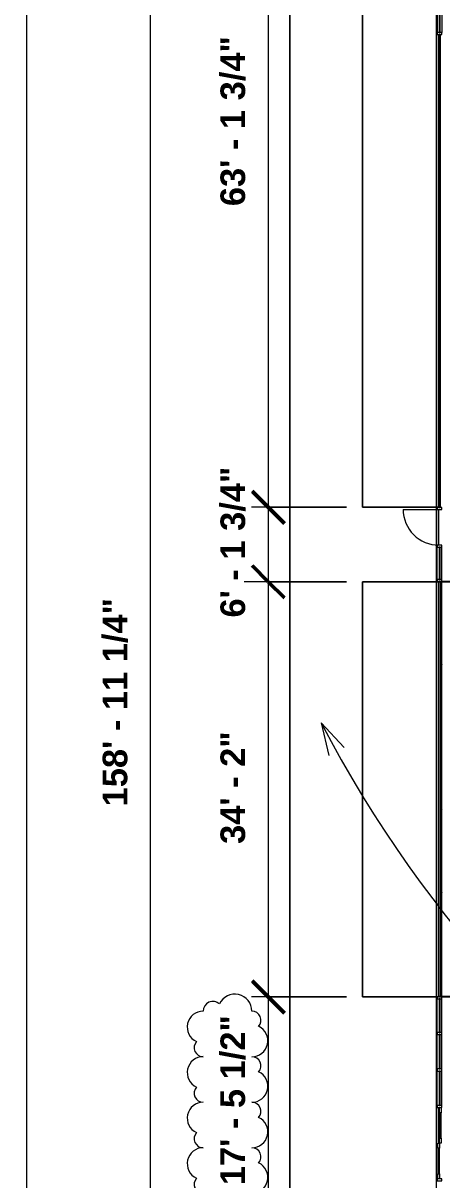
# Model space of a CAD drawing. Header units: inches. Extents: x 20001 to 27263, y -26025 to -18997.
# Drawn here: x 21648 to 22062, y -22314 to -21171 of the extents above; entities that cross this region are included whole.
import ezdxf

# ---------------------------------------------------------------- set-up
doc = ezdxf.new("R2010")
doc.units = ezdxf.units.IN
doc.header["$MEASUREMENT"] = 0
for name, color, linetype, lineweight in [('A-ANNO-DIMS', 211, 'Continuous', 9), ('A-ANNO-DIMS-256', 211, 'Continuous', 9), ('A-DOOR', 31, 'Continuous', 13), ('A-GLAZ-CURT', 52, 'Continuous', 13), ('A-GLAZ-CWMG', 51, 'Continuous', 13), ('A-SITE-ROAD', 130, 'Continuous', 13), ('A-SITE-SWLK', 140, 'Continuous', 13), ('A-WALL', 113, 'Continuous', 13), ('A-WALL-PATT', 111, 'Continuous', 25), ('C-TOPO', 7, 'Continuous', 13), ('G-ANNO-REVC', 71, 'Continuous', 9), ('G-ANNO-TEXT', 231, 'Continuous', 9), ('L-SITE-WALL', 31, 'Continuous', 13)]:
    doc.layers.add(name, color=color, linetype=linetype, lineweight=lineweight)
doc.styles.add('Arial_B', font='arialbd.ttf', dxfattribs={"height": 24.354149})
doc.dimstyles.new('OD_Dimension_-_1_4__Tol__1', dxfattribs={"dimscale": 12, "dimtxt": 24, "dimasz": 2.666667, "dimexe": 2, "dimexo": 1.333333, "dimgap": 1.333333, "dimtad": 1, "dimrnd": 0.25, "dimzin": 1, "dimdsep": 46, "dimlunit": 4, "dimtxsty": 'Arial_B', "dimblk1": 'OBLIQUE', "dimblk2": 'OBLIQUE', "dimsah": 1, "dimcen": 0.09, "dimdle": 2, "dimazin": 0, "dimtfac": 1, "dimtdec": 4, "dimtix": 1, "dimtmove": 0, "dimatfit": 3, "dimfxl": 1, "dimtvp": 1, "dimtfill": 1, "dimfrac": 2, "dimtolj": 1, "dimtzin": 0, "dimlwd": 13, "dimlwe": 13, "dimarcsym": 2})

# ---------------------------------------------------------------- blocks, each defined once
blk = doc.blocks.new('Struct_Xcel_Sports Complex_rvt-1-Site Plan - Phase 1')
at = {"layer": 'L-SITE-WALL', "color": 7}
for p, q in [((22058.1, -21649.4), (22058.1, -21182.1)), ((22058.1, -21686.6), (22058.1, -21651.4)), ((22058.1, -22133.1), (22058.1, -21722.7)), ((22058.1, -22277.7), (22058.1, -22242.5))]:
    blk.add_line(p, q, dxfattribs=at)
blk = doc.blocks.new('Rectangular Mullion - Exterior 2_ x 4_5_-1146635-Site Plan - Phase 1')
at = {"layer": 'A-GLAZ-CWMG'}
for p, q in [((0, 3), (-2, 3)), ((-2, 3), (-2, -1.5)), ((0, -1.5), (0, 3)), ((-2, -1.5), (0, -1.5))]:
    blk.add_line(p, q, dxfattribs=at)
blk = doc.blocks.new('System Panel - INSULATED LOW-E GLAZING _SEE ELEVATIONS FOR U-FACTOR_ SHGC_ _ LT_-827433-Site Plan - Phase 1')
at = {"layer": 'A-GLAZ-CURT', "lineweight": 9}
for p, q in [((17.09375, -0.25), (-17.09375, -0.25)), ((-17.09375, -0.25), (-17.09375, -1.25)), ((-17.09375, -1.25), (17.09375, -1.25)), ((17.09375, -1.25), (17.09375, -0.25))]:
    blk.add_line(p, q, dxfattribs=at)
at = {"layer": 'A-GLAZ-CURT'}
for p, q in [((-17.09375, -1.25), (-17.09375, -0.25)), ((17.09375, -0.25), (-17.09375, -0.25)), ((-17.09375, -1.25), (17.09375, -1.25)), ((17.09375, -0.25), (17.09375, -1.25))]:
    blk.add_line(p, q, dxfattribs=at)
blk = doc.blocks.new('Rectangular Mullion - Exterior 2_ x 4_5_-V67-Site Plan - Phase 1')
at = {"layer": 'A-GLAZ-CWMG'}
for p, q in [((22057, -21145.9), (22057, -21180.1)), ((22061.5, -21145.9), (22061.5, -21180.1))]:
    blk.add_line(p, q, dxfattribs=at)
blk = doc.blocks.new('Door_Single_Storefront - one-1371400-Site Plan - Phase 1')
at = {"layer": 'A-DOOR'}
blk.add_line((-17.59375, -35.1875), (-17.59375, 0), dxfattribs=at)
blk.add_arc((-17.59375, 0), 35.1875, 270, 0, dxfattribs=at)
blk = doc.blocks.new('System Panel - INSULATED LOW-E GLAZING _SEE ELEVATIONS FOR U-FACTOR_ SHGC_ _ LT_-1354328-Site Plan - Phase 1')
at = {"layer": 'A-GLAZ-CURT', "lineweight": 9}
for p, q in [((16.03125, 1.25), (-16.03125, 1.25)), ((-16.03125, 1.25), (-16.03125, 0.25)), ((-16.03125, 0.25), (16.03125, 0.25)), ((16.03125, 0.25), (16.03125, 1.25))]:
    blk.add_line(p, q, dxfattribs=at)
at = {"layer": 'A-GLAZ-CURT'}
for p, q in [((-16.03125, 0.25), (-16.03125, 1.25)), ((16.03125, 1.25), (-16.03125, 1.25)), ((-16.03125, 0.25), (16.03125, 0.25)), ((16.03125, 1.25), (16.03125, 0.25))]:
    blk.add_line(p, q, dxfattribs=at)
blk = doc.blocks.new('Rectangular Mullion - Exterior 2_ x 4_5_-1354325-Site Plan - Phase 1')
at = {"layer": 'A-GLAZ-CWMG'}
for p, q in [((22057, -21720.7), (22057, -21688.6)), ((22061.5, -21720.7), (22061.5, -21688.6))]:
    blk.add_line(p, q, dxfattribs=at)
blk = doc.blocks.new('Rectangular Mullion - Exterior 2_ x 4_5_-1212758-Site Plan - Phase 1')
at = {"layer": 'A-GLAZ-CWMG'}
for p, q in [((-2, 1.5), (0, 1.5)), ((-2, -3), (-2, 1.5)), ((0, 1.5), (0, -3)), ((0, -3), (-2, -3))]:
    blk.add_line(p, q, dxfattribs=at)
blk = doc.blocks.new('Rectangular Mullion - Exterior 2_ x 4_5_-1305178-Site Plan - Phase 1')
at = {"layer": 'A-GLAZ-CWMG'}
for p, q in [((0, 1.5), (-2, 1.5)), ((-2, 1.5), (-2, -3)), ((0, -3), (0, 1.5)), ((-2, -3), (0, -3))]:
    blk.add_line(p, q, dxfattribs=at)
blk = doc.blocks.new('Rectangular Mullion - Exterior 2_ x 4_5_-827470-Site Plan - Phase 1')
at = {"layer": 'A-GLAZ-CWMG'}
for p, q in [((-1, 1.5), (1, 1.5)), ((-1, -3), (-1, 1.5)), ((1, 1.5), (1, -3)), ((1, -3), (-1, -3))]:
    blk.add_line(p, q, dxfattribs=at)
blk = doc.blocks.new('System Panel - INSULATED LOW-E GLAZING _SEE ELEVATIONS FOR U-FACTOR_ SHGC_ _ LT_-1142345-Site Plan - Phase 1')
at = {"layer": 'A-GLAZ-CURT', "lineweight": 9}
for p, q in [((16.53125, 1.25), (-16.53125, 1.25)), ((-16.53125, 1.25), (-16.53125, 0.25)), ((-16.53125, 0.25), (16.53125, 0.25)), ((16.53125, 0.25), (16.53125, 1.25))]:
    blk.add_line(p, q, dxfattribs=at)
at = {"layer": 'A-GLAZ-CURT'}
for p, q in [((-16.53125, 0.25), (-16.53125, 1.25)), ((16.53125, 1.25), (-16.53125, 1.25)), ((-16.53125, 0.25), (16.53125, 0.25)), ((16.53125, 1.25), (16.53125, 0.25))]:
    blk.add_line(p, q, dxfattribs=at)
blk = doc.blocks.new('Rectangular Mullion - Exterior 2_ x 4_5_-V33-Site Plan - Phase 1')
at = {"layer": 'A-GLAZ-CWMG'}
for p, q in [((22057, -22578.2), (22057, -22545.2)), ((22061.5, -22578.2), (22061.5, -22545.2))]:
    blk.add_line(p, q, dxfattribs=at)
blk = doc.blocks.new('Rectangular Mullion - Exterior 2_ x 4_5_-1142372-Site Plan - Phase 1')
at = {"layer": 'A-GLAZ-CWMG'}
for p, q in [((0, 1.5), (-2, 1.5)), ((-2, 1.5), (-2, -3)), ((0, -3), (0, 1.5)), ((-2, -3), (0, -3))]:
    blk.add_line(p, q, dxfattribs=at)
blk = doc.blocks.new('System Panel - INSULATED LOW-E GLAZING _SEE ELEVATIONS FOR U-FACTOR_ SHGC_ _ LT_-827454-Site Plan - Phase 1')
at = {"layer": 'A-GLAZ-CURT', "lineweight": 9}
for p, q in [((17.09375, 1.25), (-17.09375, 1.25)), ((-17.09375, 1.25), (-17.09375, 0.25)), ((-17.09375, 0.25), (17.09375, 0.25)), ((17.09375, 0.25), (17.09375, 1.25))]:
    blk.add_line(p, q, dxfattribs=at)
at = {"layer": 'A-GLAZ-CURT'}
for p, q in [((-17.09375, 0.25), (-17.09375, 1.25)), ((17.09375, 1.25), (-17.09375, 1.25)), ((-17.09375, 0.25), (17.09375, 0.25)), ((17.09375, 1.25), (17.09375, 0.25))]:
    blk.add_line(p, q, dxfattribs=at)
blk = doc.blocks.new('Rectangular Mullion - Exterior 2_ x 4_5_-V12-Site Plan - Phase 1')
at = {"layer": 'A-GLAZ-CWMG'}
for p, q in [((26197, -22795.4), (26162.8, -22795.4)), ((26197, -22799.9), (26162.8, -22799.9))]:
    blk.add_line(p, q, dxfattribs=at)
blk = doc.blocks.new('Rectangular Mullion - Exterior 2_ x 4_5_-1142343-Site Plan - Phase 1')
at = {"layer": 'A-GLAZ-CWMG'}
for p, q in [((-1, 1.5), (1, 1.5)), ((-1, -3), (-1, 1.5)), ((1, 1.5), (1, -3)), ((1, -3), (-1, -3))]:
    blk.add_line(p, q, dxfattribs=at)
blk = doc.blocks.new('Rectangular Mullion - Exterior 2_ x 4_5_-1135330-Site Plan - Phase 1')
at = {"layer": 'A-GLAZ-CWMG'}
for p, q in [((22057, -22240.5), (22057, -22206.3)), ((22061.5, -22240.5), (22061.5, -22206.3))]:
    blk.add_line(p, q, dxfattribs=at)
blk = doc.blocks.new('Sliding Door - one-1982820-Site Plan - Phase 1')
at = {"layer": 'A-DOOR', "lineweight": 9}
for p, q in [((-35.1875, 2.5), (-30.1875, 2.5)), ((-35.1875, 0.75), (-35.1875, 2.5)), ((-30.1875, 0.75), (-35.1875, 0.75)), ((-30.1875, 2.5), (-30.1875, 0.75)), ((-30.1875, 1.25), (-30.1875, 2)), ((-30.1875, 2), (-5, 2)), ((-5, 1.25), (-30.1875, 1.25)), ((-5, 2.5), (0, 2.5)), ((-5, 0.75), (-5, 2.5)), ((-5, 2), (-5, 1.25)), ((0, 0.75), (-5, 0.75)), ((0, 2.5), (0, 0.75)), ((0, -1), (0, 0.75)), ((0, 0.75), (5, 0.75)), ((5, 0.75), (5, -1)), ((5, -0.5), (5, 0.25)), ((5, 0.25), (30.1875, 0.25)), ((30.1875, -1), (30.1875, 0.75)), ((30.1875, 0.75), (35.1875, 0.75)), ((30.1875, 0.25), (30.1875, -0.5)), ((35.1875, 0.75), (35.1875, -1)), ((5, -1), (0, -1)), ((30.1875, -0.5), (5, -0.5)), ((35.1875, -1), (30.1875, -1))]:
    blk.add_line(p, q, dxfattribs=at)
at = {"layer": 'A-DOOR'}
for p, q in [((-5, 2.5), (-30.1875, 2.5)), ((-30.1875, 0.75), (-5, 0.75)), ((30.1875, 0.75), (5, 0.75)), ((5, -1), (30.1875, -1))]:
    blk.add_line(p, q, dxfattribs=at)
blk = doc.blocks.new('DIMBLOCK35-Site Plan - Phase 1')
at = {"layer": 'A-ANNO-DIMS-256', "lineweight": 13}
for p, q in [((21651.2, -19417.1), (21651.2, -23103.1)), ((21657.9, -19441.1), (21627.2, -19441.1)), ((21651.2, -19441.1), (21657.9, -19441.1)), ((22015.2, -23103.1), (21627.2, -23103.1)), ((21651.2, -23103.1), (22015.2, -23103.1))]:
    blk.add_line(p, q, dxfattribs=at)
at = {"layer": 'A-ANNO-DIMS-256', "lineweight": 50}
for p, q in [((21651.2, -19441.1), (21635.2, -19425.1)), ((21651.2, -19441.1), (21667.2, -19457.1)), ((21651.2, -23103.1), (21635.2, -23087.1)), ((21651.2, -23103.1), (21667.2, -23119.1))]:
    blk.add_line(p, q, dxfattribs=at)
at = {"layer": 'A-ANNO-DIMS-256', "color": 0, "lineweight": 13, "insert": (21604, -21335.1), "char_height": 24.35, "width": 151.314, "attachment_point": 1, "rotation": 90, "line_spacing_factor": 0.938532, "style": 'Arial_B', "bg_fill": 3, "box_fill_scale": 1.25, "bg_fill_color": 0, "bg_fill_transparency": 0}
blk.add_mtext('305\' - 2"', dxfattribs=at)
blk = doc.blocks.new('_Oblique')
at = {"color": 0, "linetype": 'ByBlock', "lineweight": -2}
blk.add_line((-0.5, -0.5), (0.5, 0.5), dxfattribs=at)
blk = doc.blocks.new('DIMBLOCK62-Site Plan - Phase 1')
at = {"layer": 'A-ANNO-DIMS-256', "lineweight": 13}
for p, q in [((21890.1, -20867.6), (21890.1, -21649.2)), ((22042.6, -20891.6), (21866.1, -20891.6)), ((21890.1, -20891.6), (22042.6, -20891.6)), ((21967.2, -21649.2), (21866.1, -21649.2)), ((21890.1, -21649.2), (21967.2, -21649.2))]:
    blk.add_line(p, q, dxfattribs=at)
at = {"layer": 'A-ANNO-DIMS-256', "lineweight": 50}
for p, q in [((21890.1, -20891.6), (21874.1, -20875.6)), ((21890.1, -20891.6), (21906.1, -20907.6)), ((21890.1, -21649.2), (21874.1, -21633.2)), ((21890.1, -21649.2), (21906.1, -21665.2))]:
    blk.add_line(p, q, dxfattribs=at)
at = {"layer": 'A-ANNO-DIMS-256', "color": 0, "lineweight": 13, "insert": (21842.8, -21351.7), "char_height": 24.354, "width": 195.2, "attachment_point": 1, "rotation": 90, "line_spacing_factor": 0.938532, "style": 'Arial_B', "bg_fill": 3, "box_fill_scale": 1.25, "bg_fill_color": 0, "bg_fill_transparency": 0}
blk.add_mtext('63\' - 1 3/4"', dxfattribs=at)
blk = doc.blocks.new('DIMBLOCK63-Site Plan - Phase 1')
at = {"layer": 'A-ANNO-DIMS-256', "lineweight": 50}
for p, q in [((21890.1, -21649.2), (21874.1, -21633.2)), ((21890.1, -21649.2), (21906.1, -21665.2)), ((21890.1, -21722.9), (21874.1, -21706.9)), ((21890.1, -21722.9), (21906.1, -21738.9))]:
    blk.add_line(p, q, dxfattribs=at)
at = {"layer": 'A-ANNO-DIMS-256', "lineweight": 13}
for p, q in [((21967.2, -21649.2), (21866.1, -21649.2)), ((21890.1, -21649.2), (21890.1, -21722.9)), ((21890.1, -21649.2), (21967.2, -21649.2)), ((21967.2, -21722.9), (21866.1, -21722.9)), ((21890.1, -21722.9), (21967.2, -21722.9))]:
    blk.add_line(p, q, dxfattribs=at)
at = {"layer": 'A-ANNO-DIMS-256', "color": 0, "lineweight": 13, "insert": (21842.8, -21758.2), "char_height": 24.354, "width": 173.257, "attachment_point": 1, "rotation": 90, "line_spacing_factor": 0.938532, "style": 'Arial_B', "bg_fill": 3, "box_fill_scale": 1.25, "bg_fill_color": 0, "bg_fill_transparency": 0}
blk.add_mtext('6\' - 1 3/4"', dxfattribs=at)
blk = doc.blocks.new('DIMBLOCK64-Site Plan - Phase 1')
at = {"layer": 'A-ANNO-DIMS-256', "lineweight": 50}
for p, q in [((21890.1, -21722.9), (21874.1, -21706.9)), ((21890.1, -21722.9), (21906.1, -21738.9)), ((21890.1, -22133.1), (21874.1, -22117.1)), ((21890.1, -22133.1), (21906.1, -22149.1))]:
    blk.add_line(p, q, dxfattribs=at)
at = {"layer": 'A-ANNO-DIMS-256', "lineweight": 13}
for p, q in [((21967.2, -21722.9), (21866.1, -21722.9)), ((21890.1, -21722.9), (21890.1, -22133.1)), ((21890.1, -21722.9), (21967.2, -21722.9)), ((21967.2, -22133.1), (21866.1, -22133.1)), ((21890.1, -22133.1), (21967.2, -22133.1))]:
    blk.add_line(p, q, dxfattribs=at)
at = {"layer": 'A-ANNO-DIMS-256', "color": 0, "lineweight": 13, "insert": (21842.8, -21981.9), "char_height": 24.35, "width": 129.371, "attachment_point": 1, "rotation": 90, "line_spacing_factor": 0.938532, "style": 'Arial_B', "bg_fill": 3, "box_fill_scale": 1.25, "bg_fill_color": 0, "bg_fill_transparency": 0}
blk.add_mtext('34\' - 2"', dxfattribs=at)
blk = doc.blocks.new('DIMBLOCK65-Site Plan - Phase 1')
at = {"layer": 'A-ANNO-DIMS-256', "lineweight": 50}
for p, q in [((21890.1, -22133.1), (21874.1, -22117.1)), ((21890.1, -22133.1), (21906.1, -22149.1)), ((21890.1, -22342.5), (21874.1, -22326.5)), ((21890.1, -22342.5), (21906.1, -22358.5))]:
    blk.add_line(p, q, dxfattribs=at)
at = {"layer": 'A-ANNO-DIMS-256', "lineweight": 13}
for p, q in [((21967.2, -22133.1), (21866.1, -22133.1)), ((21890.1, -22133.1), (21890.1, -22342.5)), ((21890.1, -22133.1), (21967.2, -22133.1)), ((21967.2, -22342.5), (21866.1, -22342.5)), ((21890.1, -22342.5), (21967.2, -22342.5))]:
    blk.add_line(p, q, dxfattribs=at)
at = {"layer": 'A-ANNO-DIMS-256', "color": 0, "lineweight": 13, "insert": (21842.8, -22319.1), "char_height": 24.354, "width": 195.2, "attachment_point": 1, "rotation": 90, "line_spacing_factor": 0.938532, "style": 'Arial_B', "bg_fill": 3, "box_fill_scale": 1.25, "bg_fill_color": 0, "bg_fill_transparency": 0}
blk.add_mtext('17\' - 5 1/2"', dxfattribs=at)
blk = doc.blocks.new('DIMBLOCK80-Site Plan - Phase 1')
at = {"layer": 'A-ANNO-DIMS-256', "lineweight": 50}
for p, q in [((21773.6, -20891.6), (21757.6, -20875.6)), ((21773.6, -20891.6), (21789.6, -20907.6)), ((21773.6, -22798.8), (21757.6, -22782.8)), ((21773.6, -22798.8), (21789.6, -22814.8))]:
    blk.add_line(p, q, dxfattribs=at)
at = {"layer": 'A-ANNO-DIMS-256', "lineweight": 13}
for p, q in [((22042.6, -20891.6), (21749.6, -20891.6)), ((21773.6, -22798.8), (21773.6, -20891.6)), ((21773.6, -20891.6), (22042.6, -20891.6)), ((22042.1, -22798.8), (21749.6, -22798.8)), ((21773.6, -22798.8), (22042.1, -22798.8))]:
    blk.add_line(p, q, dxfattribs=at)
at = {"layer": 'A-ANNO-DIMS-256', "color": 0, "lineweight": 13, "insert": (21726.4, -21944.8), "char_height": 24.354, "width": 239.086, "attachment_point": 1, "rotation": 90, "line_spacing_factor": 0.938532, "style": 'Arial_B', "bg_fill": 3, "box_fill_scale": 1.25, "bg_fill_color": 0, "bg_fill_transparency": 0}
blk.add_mtext('158\' - 11 1/4"', dxfattribs=at)
blk = doc.blocks.new('Family - ___-1984675-Site Plan - Phase 1')
at = {"layer": 'G-ANNO-REVC'}
for centre, radius, start, end in [((21835.4, -22147.2), 9.6, 48.1897, 180), ((21857, -22147.2), 16.8, 0, 154.7912), ((21825.8, -22162.9), 15.8, 90, 244.7912), ((21873.8, -22156.2), 9, 318.1897, 90), ((21873.8, -22176.4), 15.8, 270, 64.7912), ((21825.8, -22183.2), 9, 138.1897, 270), ((21825.8, -22207.9), 15.8, 90, 244.7912), ((21873.8, -22201.2), 9, 318.1897, 90), ((21873.8, -22221.4), 15.8, 270, 64.7912), ((21825.8, -22228.2), 9, 138.1897, 270), ((21825.8, -22252.9), 15.8, 90, 244.7912), ((21873.8, -22246.2), 9, 318.1897, 90), ((21873.8, -22266.4), 15.8, 270, 64.7912), ((21825.8, -22273.2), 9, 138.1897, 270), ((21825.8, -22297.9), 15.8, 90, 244.7912), ((21873.8, -22291.2), 9, 318.1897, 90), ((21873.8, -22311.4), 15.8, 270, 64.7912), ((21825.8, -22318.2), 9, 138.1897, 270), ((21842.6, -22327.2), 16.8, 180, 334.7912), ((21864.2, -22327.2), 9.6, 228.1897, 0)]:
    blk.add_arc(centre, radius, start, end, dxfattribs=at)

msp = doc.modelspace()

# ---------------------------------------------------------------- hatches: boundary and pattern name
at = {"layer": 'A-WALL-PATT', "lineweight": 9}
h = msp.add_hatch(dxfattribs=at)
h.set_pattern_fill('FP_13', color=256, style=0, pattern_type=2)
h.set_pattern_definition([(0, (0, 0), (0, 32), []), (90, (0, 0), (-32, 2e-15), [])])
h.paths.add_polyline_path([(22061.14023, -22132.80281), (22061.14023, -21722.92781), (22060.14023, -21722.92781), (22060.14023, -22132.80281)], flags=0)
h = msp.add_hatch(dxfattribs=at)
h.set_pattern_fill('FP_12', color=256, style=0, pattern_type=2)
h.set_pattern_definition([(0, (0, 0), (40.96, 10.24), [3.379, -27.341, 3.379, -27.341, -163.84]), (0, (0, 0), (40.96, 10.24), [-61.44, 3.379, -58.061, 3.379, -27.341, -71.68]), (0, (0, 0), (40.96, 10.24), [-153.6, 3.379, -17.101, 3.379, -47.821]), (120, (15.36, 5.12), (-29.3481, 30.3524005), [3.379, -27.341, 3.379, -27.341, -163.84]), (120, (15.36, 5.12), (-29.3481, 30.3524005), [-61.44, 3.379, -58.061, 3.379, -27.341, -71.68]), (120, (15.36, 5.12), (-29.3481, 30.3524005), [-153.6, 3.379, -17.101, 3.379, -47.821]), (240, (20.48, 25.6), (-11.6119, -40.5924005), [3.379, -27.341, 3.379, -27.341, -163.84]), (240, (20.48, 25.6), (-11.6119, -40.5924005), [-61.44, 3.379, -58.061, 3.379, -27.341, -71.68]), (240, (20.48, 25.6), (-11.6119, -40.5924005), [-153.6, 3.379, -17.101, 3.379, -47.821])])
h.paths.add_polyline_path([(22061.14023, -22132.80281), (22061.64023, -22132.80281), (22061.64023, -21722.92781), (22061.14023, -21722.92781), (22061.14023, -22130.7021)], flags=0)

# ---------------------------------------------------------------- linework, layer by layer
at = {"layer": 'A-SITE-ROAD'}
msp.add_line((21911.23523, -19983.10055), (21911.23523, -22892.0707), dxfattribs=at)
at = {"layer": 'A-SITE-SWLK'}
for p, q in [((21983.23523, -19983.10055), (21983.23523, -21649.17781)), ((21983.23523, -21649.17781), (22058.14023, -21649.17781)), ((21983.23523, -21722.92781), (22058.14023, -21722.92781)), ((21983.23523, -21722.92781), (21983.23523, -22133.05281)), ((21983.23523, -22133.05281), (22057.01523, -22133.05281))]:
    msp.add_line(p, q, dxfattribs=at)
at = {"layer": 'A-WALL', "lineweight": 25}
for p, q in [((22058.4627, -21182.42781), (22058.4627, -21649.11531)), ((22060.0375, -21182.42781), (22058.4627, -21182.42781)), ((22060.0375, -21649.11531), (22060.0375, -21182.42781)), ((22058.4627, -21649.11531), (22060.0375, -21649.11531)), ((22069.64023, -21722.92781), (22058.32773, -21722.92781)), ((22058.32773, -21722.92781), (22058.32773, -22132.80281)), ((22058.32773, -22132.80281), (22069.64023, -22132.80281))]:
    msp.add_line(p, q, dxfattribs=at)
at = {"layer": 'A-WALL', "lineweight": 9}
for p, q in [((22058.64023, -21722.92781), (22058.64023, -22132.80281)), ((22060.14023, -21722.92781), (22060.14023, -22132.80281)), ((22061.14023, -21722.92781), (22061.14023, -22132.80281))]:
    msp.add_line(p, q, dxfattribs=at)
at = {"layer": 'C-TOPO'}
for p, q in [((21983.23535, -20008.75342), (21983.23535, -21649.17773)), ((21983.23535, -21649.17773), (21983.23535, -20008.75342)), ((21911.23535, -22892.0707), (21911.23535, -20095.97607)), ((21911.23535, -20095.97607), (21911.23535, -22892.0707)), ((21983.23535, -21649.17773), (22058.14014, -21649.17773)), ((22058.14014, -21649.17773), (21983.23535, -21649.17773)), ((22058.14014, -21649.17773), (22058.14014, -21649.42781)), ((22058.14014, -21649.42781), (22058.14014, -21649.17773)), ((22058.14014, -21651.42781), (22058.14014, -21686.61531)), ((22058.14014, -21686.61531), (22058.14014, -21651.42781)), ((22058.14014, -21722.92822), (21983.23535, -21722.92822)), ((21983.23535, -21722.92822), (21983.23535, -22133.05225)), ((21983.23535, -22133.05225), (21983.23535, -21722.92822)), ((21983.23535, -21722.92822), (22058.14014, -21722.92822)), ((22058.14014, -21722.67781), (22058.14014, -21722.92822)), ((22058.14014, -21722.92822), (22058.14014, -21722.67781)), ((21983.23535, -22133.05225), (22057.01523, -22133.05225)), ((22057.01523, -22133.05225), (21983.23535, -22133.05225)), ((22058.14014, -22242.49031), (22058.14014, -22277.67781)), ((22058.14014, -22277.67781), (22058.14014, -22242.49031))]:
    msp.add_line(p, q, dxfattribs=at)
at = {"layer": 'L-SITE-WALL'}
for p, q in [((22056.14023, -22800.80281), (22056.14023, -20889.55281)), ((22058.14023, -21182.11531), (22058.14023, -21649.42781)), ((22058.14023, -21651.42781), (22058.14023, -21686.61531)), ((22058.14023, -21722.67781), (22058.14023, -22133.05281)), ((22058.14023, -22242.49031), (22058.14023, -22277.67781))]:
    msp.add_line(p, q, dxfattribs=at)

# ---------------------------------------------------------------- block references
at = {"layer": 'A-DOOR'}
for name, p, rotation in [('Door_Single_Storefront - one-1371400-Site Plan - Phase 1', (22058.51523, -21669.02156), 270), ('Sliding Door - one-1982820-Site Plan - Phase 1', (22058.51523, -22277.67781), 270.0000000000001)]:
    msp.add_blockref(name, p, dxfattribs=dict(at, rotation=rotation))
at = {"layer": 'A-GLAZ-CURT'}
for name, p, rotation in [('System Panel - INSULATED LOW-E GLAZING _SEE ELEVATIONS FOR U-FACTOR_ SHGC_ _ LT_-827433-Site Plan - Phase 1', (22058.51523, -21163.02156), 89.99999999996285), ('System Panel - INSULATED LOW-E GLAZING _SEE ELEVATIONS FOR U-FACTOR_ SHGC_ _ LT_-1354328-Site Plan - Phase 1', (22058.51523, -21704.64656), 270), ('System Panel - INSULATED LOW-E GLAZING _SEE ELEVATIONS FOR U-FACTOR_ SHGC_ _ LT_-1142345-Site Plan - Phase 1', (22058.51523, -22151.58406), 270.0000000000001), ('System Panel - INSULATED LOW-E GLAZING _SEE ELEVATIONS FOR U-FACTOR_ SHGC_ _ LT_-827454-Site Plan - Phase 1', (22058.51523, -22187.20906), 270.0000000000001), ('System Panel - INSULATED LOW-E GLAZING _SEE ELEVATIONS FOR U-FACTOR_ SHGC_ _ LT_-827454-Site Plan - Phase 1', (22058.51523, -22223.39656), 270.0000000000001)]:
    msp.add_blockref(name, p, dxfattribs=dict(at, rotation=rotation))
at = {"layer": 'A-GLAZ-CWMG'}
for name, p in [('Rectangular Mullion - Exterior 2_ x 4_5_-V67-Site Plan - Phase 1', (0, 0)), ('Rectangular Mullion - Exterior 2_ x 4_5_-1354325-Site Plan - Phase 1', (0, 0)), ('Rectangular Mullion - Exterior 2_ x 4_5_-V33-Site Plan - Phase 1', (0, 410.125)), ('Rectangular Mullion - Exterior 2_ x 4_5_-1135330-Site Plan - Phase 1', (0, 0))]:
    msp.add_blockref(name, p, dxfattribs=at)
for name, p, rotation in [('Rectangular Mullion - Exterior 2_ x 4_5_-1146635-Site Plan - Phase 1', (22058.51523, -21182.11531), 269.9999999999629), ('Rectangular Mullion - Exterior 2_ x 4_5_-1305178-Site Plan - Phase 1', (22058.51523, -21649.42781), 90), ('Rectangular Mullion - Exterior 2_ x 4_5_-1142372-Site Plan - Phase 1', (22058.51523, -22133.05281), 90.00000000000006), ('Rectangular Mullion - Exterior 2_ x 4_5_-V12-Site Plan - Phase 1', (44856.94304, 3992.71241), 270)]:
    msp.add_blockref(name, p, dxfattribs=dict(at, rotation=rotation))
at = {"layer": 'A-GLAZ-CWMG', "extrusion": (0, 0, -1)}
for name, p, rotation in [('Rectangular Mullion - Exterior 2_ x 4_5_-827470-Site Plan - Phase 1', (-22058.51523, -21687.61531), 270), ('Rectangular Mullion - Exterior 2_ x 4_5_-1212758-Site Plan - Phase 1', (-22058.51523, -21722.67781), 270), ('Rectangular Mullion - Exterior 2_ x 4_5_-1142343-Site Plan - Phase 1', (-22058.51523, -22169.11531), 269.9999999999999), ('Rectangular Mullion - Exterior 2_ x 4_5_-1142343-Site Plan - Phase 1', (-22058.51523, -22205.30281), 269.9999999999999), ('Rectangular Mullion - Exterior 2_ x 4_5_-1142343-Site Plan - Phase 1', (-22058.51523, -22241.49031), 269.9999999999999), ('Rectangular Mullion - Exterior 2_ x 4_5_-1142343-Site Plan - Phase 1', (-22058.51523, -22313.86531), 269.9999999999999)]:
    msp.add_blockref(name, p, dxfattribs=dict(at, rotation=rotation))

# ---------------------------------------------------------------- next in the draw order: dimensions: what is measured, and where the dimension line sits
at = {"layer": 'A-ANNO-DIMS', "lineweight": 13}
dim = msp.add_linear_dim(base=(21651.2247, -23103.08555), p1=(21673.85212, -19441.08555), p2=(22031.23523, -23103.08555), angle=90, dimstyle='OD_Dimension_-_1_4__Tol__1', override={"dimpost": '<>', "dimfxl": 3679.397598}, dxfattribs=at)
dim.commit()
dim.dimension.update_dxf_attribs({"geometry": 'DIMBLOCK35-Site Plan - Phase 1', "text_midpoint": (21622.79013, -21272.08555)})

# ---------------------------------------------------------------- next in the draw order: linework, layer by layer
at = {"layer": 'G-ANNO-TEXT', "color": 137}
for q in [(21965.11101, -21886.5163), (21949.99173, -21894.60869)]:
    msp.add_line((21942.45077, -21862.34952), q, dxfattribs=at)
msp.add_arc((22998.60686, -21315.20416), 1189.46784, 207.38657358, 270, dxfattribs=at)

# ---------------------------------------------------------------- next in the draw order: dimensions: what is measured, and where the dimension line sits
at = {"layer": 'A-ANNO-DIMS', "lineweight": 13}
dim = msp.add_linear_dim(base=(21890.0606008046, -21649.1778103977), p1=(22058.640225352, -20891.5528103972), p2=(21983.2352253519, -21649.1778103977), angle=90, dimstyle='OD_Dimension_-_1_4__Tol__1', override={"dimpost": '<>', "dimfxl": 761.368212}, dxfattribs=at)
dim.commit()
dim.dimension.update_dxf_attribs({"geometry": 'DIMBLOCK62-Site Plan - Phase 1', "text_midpoint": (21861.4682099914, -21270.3653103975)})

# ---------------------------------------------------------------- next in the draw order: dimensions: what is measured, and where the dimension line sits
dim = msp.add_linear_dim(base=(21890.0606, -21722.92781), p1=(21983.23523, -21649.17781), p2=(21983.23523, -21722.92781), angle=90, dimstyle='OD_Dimension_-_1_4__Tol__1', override={"dimpost": '<>', "dimfxl": 73.75}, dxfattribs=at)
dim.commit()
dim.dimension.update_dxf_attribs({"geometry": 'DIMBLOCK63-Site Plan - Phase 1', "text_midpoint": (21861.46821, -21686.05281)})

# ---------------------------------------------------------------- next in the draw order: dimensions: what is measured, and where the dimension line sits
dim = msp.add_linear_dim(base=(21890.0606008046, -22133.0528103972), p1=(21983.2352253519, -21722.9278103977), p2=(21983.2352253519, -22133.0528103972), angle=90, dimstyle='OD_Dimension_-_1_4__Tol__1', override={"dimpost": '<>', "dimfxl": 410.125}, dxfattribs=at)
dim.commit()
dim.dimension.update_dxf_attribs({"geometry": 'DIMBLOCK64-Site Plan - Phase 1', "text_midpoint": (21861.6260301929, -21927.9903103975)})

# ---------------------------------------------------------------- next in the draw order: dimensions: what is measured, and where the dimension line sits
dim = msp.add_linear_dim(base=(21890.0606, -22342.49031), p1=(21983.23523, -22133.05281), p2=(21983.23523, -22342.49031), angle=90, dimstyle='OD_Dimension_-_1_4__Tol__1', override={"dimpost": '<>', "dimfxl": 209.4375}, dxfattribs=at)
dim.commit()
dim.dimension.update_dxf_attribs({"geometry": 'DIMBLOCK65-Site Plan - Phase 1', "text_midpoint": (21861.46821, -22237.77156)})

# ---------------------------------------------------------------- next in the draw order: dimensions: what is measured, and where the dimension line sits
dim = msp.add_linear_dim(base=(21773.56766, -20891.55281), p1=(22058.14023, -22798.80281), p2=(22058.64023, -20891.55281), angle=90, dimstyle='OD_Dimension_-_1_4__Tol__1', override={"dimpost": '<>', "dimfxl": 1907.250066}, dxfattribs=at)
dim.commit()
dim.dimension.update_dxf_attribs({"geometry": 'DIMBLOCK80-Site Plan - Phase 1', "text_midpoint": (21744.96696, -21845.17781)})

# ---------------------------------------------------------------- next in the draw order: block references
at = {"lineweight": 5}
msp.add_blockref('Struct_Xcel_Sports Complex_rvt-1-Site Plan - Phase 1', (0, 0), dxfattribs=at)
at = {"layer": 'G-ANNO-REVC'}
msp.add_blockref('Family - ___-1984675-Site Plan - Phase 1', (0, 0), dxfattribs=at)

doc.saveas('drawing.dxf')
